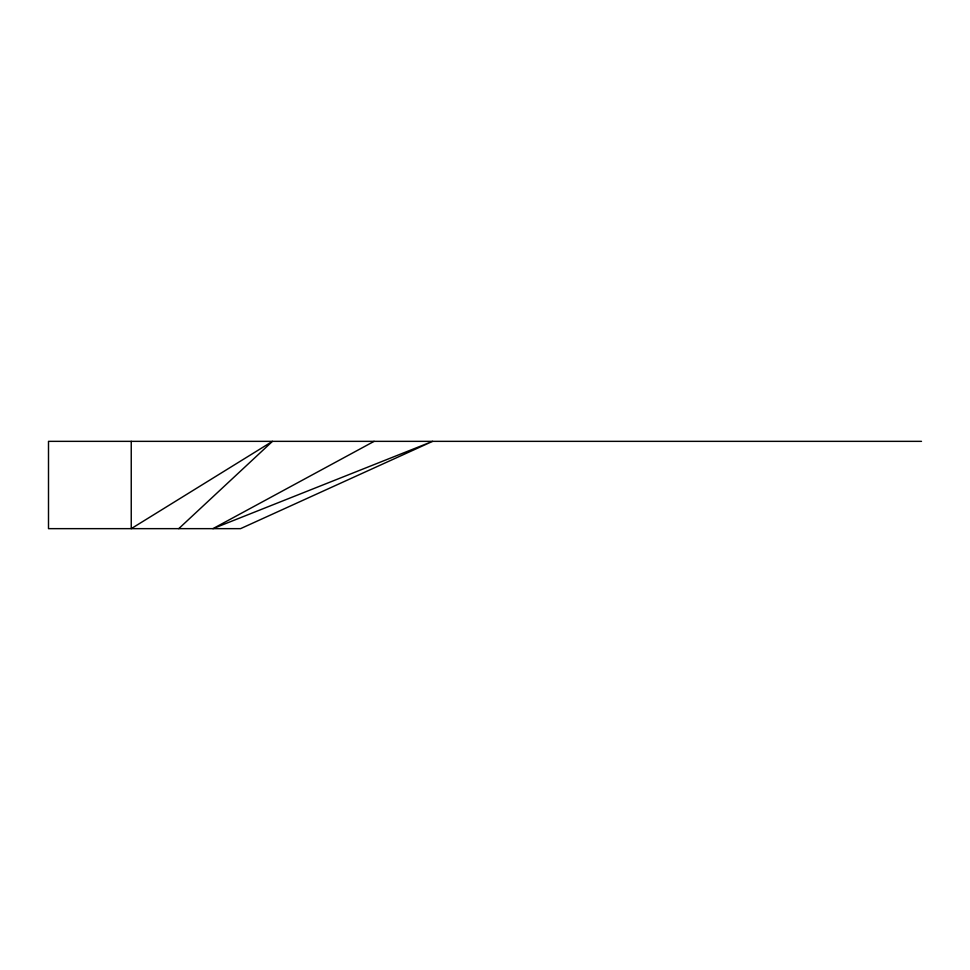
<?xml version="1.0" encoding="UTF-8"?>
<svg xmlns="http://www.w3.org/2000/svg" width="970" height="970" viewBox="0 0 970 970"><rect width="100%" height="100%" fill="white"/><g stroke="black" fill="none" stroke-linecap="round" stroke-linejoin="round"><path stroke-width="1.45" d="M178.747 528.65L272.473 441.35L131.241 528.65L131.241 441.35M374.117 441.35L212.939 528.65L432.62 441.35L240.56 528.65L48.5 528.65L48.5 441.35L921.5 441.35"/></g></svg>
